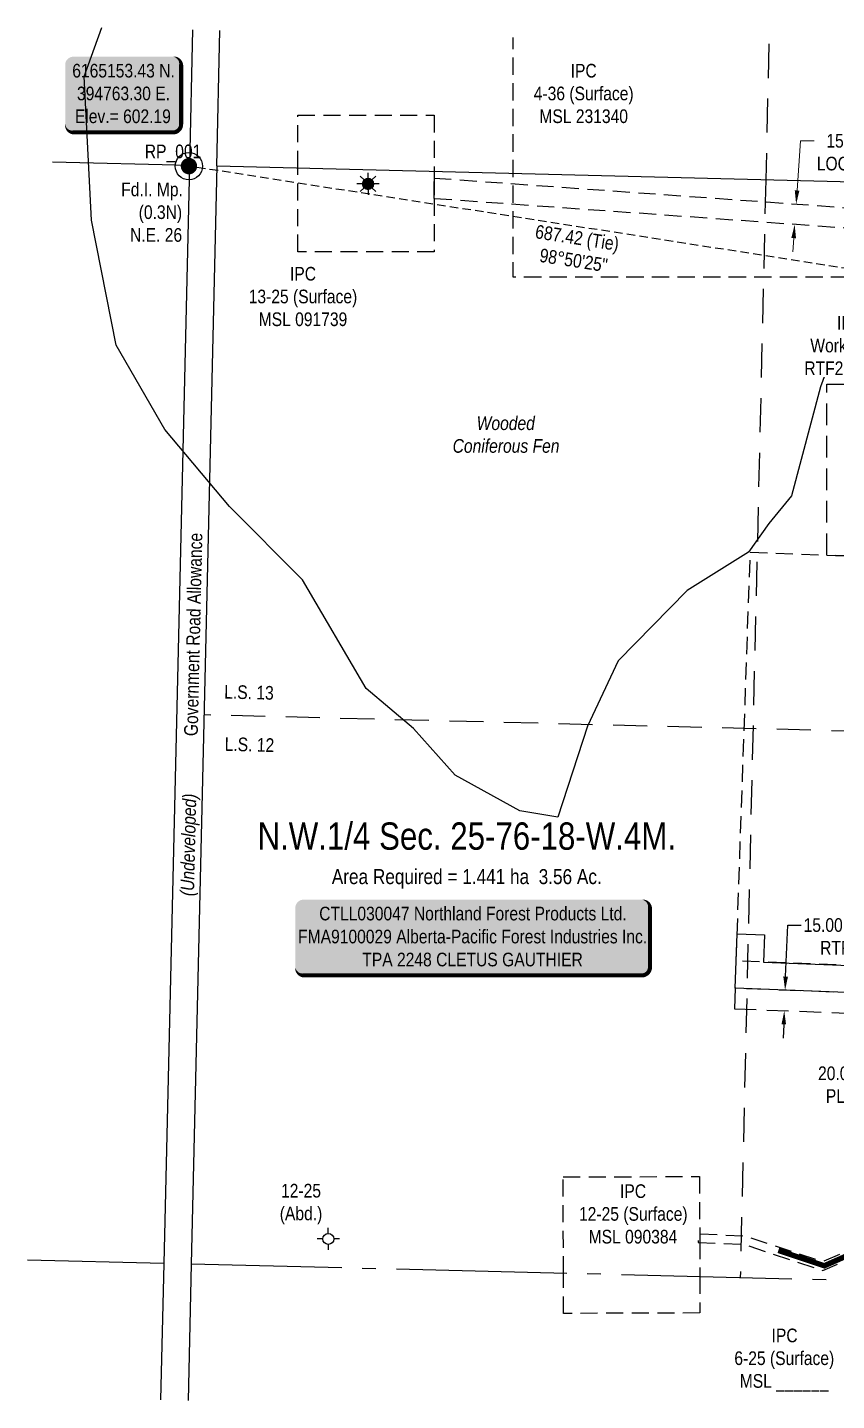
# Model space of a CAD drawing. Extents: x 394645 to 397310, y 6163042 to 6165255.
# Drawn here: x 394645 to 395238, y 6164249 to 6165255 of the extents above; entities that cross this region are included whole.
import ezdxf
from ezdxf.enums import TextEntityAlignment as Align

# ---------------------------------------------------------------- set-up
doc = ezdxf.new("R2010")
doc.units = 0
doc.header["$LTSCALE"] = 5
doc.header["$PDSIZE"] = 0.5
for name, pattern in [('foc-ACCESSROAD', [3.75, 2.5, -1.25]), ('foc-LSD', [8, 5, -3]), ('foc-QUARTERLINE', [33, 25, -3, 2, -3]), ('foc-TIELINE', [1.875, 1.25, -0.625]), ('HIDDEN2', [4.7625, 3.175, -1.5875])]:
    doc.linetypes.add(name, pattern=pattern)
doc.layers.get('Defpoints').update_dxf_attribs({"color": 9})
for name, color, linetype in [('35', 37, 'Continuous'), ('ABADATA-DRILL-T', 8, 'Continuous'), ('AS-ROADS', 254, 'Continuous'), ('C-AR', 13, 'foc-ACCESSROAD'), ('C-RW', 13, 'Continuous'), ('C-SYMBOL', 7, 'Continuous'), ('C-WS', 13, 'foc-ACCESSROAD'), ('C-WS-S', 13, 'Continuous'), ('DETAIL-T', 7, 'Continuous'), ('L-AREAREQUIRED', 7, 'Continuous'), ('L-BD', 7, 'Continuous'), ('L-MON', 1, 'Continuous'), ('L-ROAD-T', 7, 'Continuous'), ('L-SEC', 7, 'Continuous'), ('L-SECQ', 8, 'foc-QUARTERLINE'), ('L-SECTION-LSD', 7, 'foc-LSD'), ('L-TIE', 7, 'foc-TIELINE'), ('L-TIE-T', 7, 'Continuous'), ('T-EXISTING TFA', 220, 'HIDDEN2'), ('T-EXISTING TFA-T', 220, 'Continuous'), ('WETLAND', 143, 'Continuous'), ('WETLAND-T', 146, 'Continuous')]:
    doc.layers.add(name, color=color, linetype=linetype)
for name, color, linetype, lineweight in [('C-AR-T', 13, 'Continuous', 9), ('C-RW-T', 13, 'Continuous', 9), ('C-WS-T', 13, 'Continuous', 9), ('T-TEXT', 48, 'Continuous', 18)]:
    doc.layers.add(name, color=color, linetype=linetype, lineweight=lineweight)
doc.styles.add('100L', font='ARIALN.TTF', dxfattribs={"height": 11})
doc.styles.add('175L', font='ARIALN.TTF', dxfattribs={"height": 20})
doc.styles.add('80', font='ARIALN.TTF', dxfattribs={"height": 10})
doc.styles.add('80CG', font='ARIALN.TTF', dxfattribs={"height": 10})
doc.styles.add('80L', font='ARIALN.TTF', dxfattribs={"height": 10})
doc.styles.add('80LS', font='ARIALNI.TTF', dxfattribs={"height": 10})
doc.dimstyles.new('Compass 5 000', dxfattribs={"dimscale": 5, "dimtxt": 9, "dimasz": 2, "dimexe": 0.2, "dimexo": 0.0625, "dimgap": 0.5, "dimtad": 0, "dimtih": 1, "dimtoh": 1, "dimzin": 0, "dimdsep": 46, "dimtxsty": '80CG', "dimcen": 0.1, "dimse1": 1, "dimse2": 1, "dimclrd": 256, "dimclrt": 256, "dimaunit": 1, "dimadec": 4, "dimazin": 0, "dimtfac": 0.06, "dimtofl": 0, "dimtmove": 0, "dimatfit": 1, "dimfxl": 0.2, "dimtolj": 1, "dimtzin": 0, "dimlwd": -1, "dimarcsym": 0})

# ---------------------------------------------------------------- blocks, each defined once
blk = doc.blocks.new('*D384')
at = {"layer": 'C-AR-T', "transparency": 16777216}
for p, q in [((395209, 6165135.6), (395211.6, 6165171.9)), ((395211.6, 6165171.9), (395221.6, 6165171.9)), ((395206.5, 6165100.7), (395205.8, 6165090.7))]:
    blk.add_line(p, q, dxfattribs=at)
for points in [[(395207.3, 6165135.7), (395210.7, 6165135.5), (395208.3, 6165125.6)], [(395204.8, 6165100.8), (395208.2, 6165100.6), (395207.2, 6165110.7)]]:
    blk.add_solid(points, dxfattribs=at)
at = {"layer": 'Defpoints', "color": 0, "transparency": 16777216}
for p in [(395259.4, 6165122), (395207.2, 6165110.7), (395258.3, 6165107)]:
    blk.add_point(p, dxfattribs=at)
at = {"layer": 'C-AR-T', "transparency": 16777216, "insert": (395255.9, 6165171.9), "char_height": 10, "attachment_point": 5, "style": '80CG', "bg_fill": 3, "box_fill_scale": 1.1, "bg_fill_color": 256, "bg_fill_true_color": 13158600, "bg_fill_transparency": 0}
blk.add_mtext('\\A1;IPC\\P15.00 A/R\\PLOC 091364', dxfattribs=at)
blk = doc.blocks.new('*D397')
at = {"layer": 'C-RW-T', "transparency": 16777216}
for p, q in [((395314.5, 6164575.4), (395314.9, 6164585.4)), ((395312.9, 6164535.4), (395311.1, 6164488.9)), ((395311.1, 6164488.9), (395301.1, 6164488.9))]:
    blk.add_line(p, q, dxfattribs=at)
for points in [[(395312.8, 6164575.4), (395316.2, 6164575.3), (395314.1, 6164565.4)], [(395311.3, 6164535.5), (395314.6, 6164535.3), (395313.3, 6164545.4)]]:
    blk.add_solid(points, dxfattribs=at)
at = {"layer": 'Defpoints', "color": 0, "transparency": 16777216}
for p in [(395265.9, 6164567.2), (395265.1, 6164547.3), (395313.3, 6164545.4)]:
    blk.add_point(p, dxfattribs=at)
at = {"layer": 'C-RW-T', "transparency": 16777216, "insert": (395261.6, 6164488.9), "char_height": 10, "attachment_point": 5, "style": '80CG'}
blk.add_mtext('\\A1;IPC\\P20.00 P/L R/W\\PPLA 231194', dxfattribs=at)
blk = doc.blocks.new('*U531')
h = blk.add_hatch(color=255)
edge = h.paths.add_edge_path()
edge.add_line((-124, -28.5), (124, -28.5))
edge.add_arc((124, -22.5), 6, 270, 360)
edge.add_line((130, -22.5), (130, 21))
edge.add_arc((124, 21), 6, 0, 90)
edge.add_line((124, 27), (-124, 27))
edge.add_arc((-124, 21), 6, 90, 180)
edge.add_line((-130, 21), (-130, -22.5))
edge.add_arc((-124, -22.5), 6, 180, 270)
at = {"color": 44, "flags": 128}
blk.add_lwpolyline([(-124, -28.5, 3, 3, 0), (124, -28.5, 3, 3, 0.414214), (130, -22.5, 3, 3, 0), (130, 21, 3, 0, 0.414214), (124, 27, 0, 0, 0), (-124, 27, 0, 0, 0.414214), (-130, 21, 0, 0, 0), (-130, -22.5, 0, 3, 0.414214)], format="xyseb", close=True, dxfattribs=at)
at = {"color": 44, "style": '80'}
blk.add_attdef('ENTER_TEXT_001', (-36, -5), '', height=10, dxfattribs=at)
blk = doc.blocks.new('GABD')
for p, q in [((-0.81, 0), (-1.62, 0)), ((0, 0.81), (0, 1.62)), ((1.62, 0), (0.81, 0)), ((0, -0.81), (0, -1.62))]:
    blk.add_line(p, q)
blk.add_circle((0, 0), 0.8)
blk = doc.blocks.new('GAS')
h = blk.add_hatch(color=255)
h.dxf.hatch_style = 1
edge = h.paths.add_edge_path()
edge.add_arc((0, 0), 0.9, 0, 360)
for p, q in [((-0.81, 0), (-1.62, 0)), ((-0.57, 0.57), (-1.14, 1.14)), ((0, 0.81), (0, 1.62)), ((0.57, 0.57), (1.14, 1.14)), ((1.62, 0), (0.81, 0)), ((-0.57, -0.57), (-1.14, -1.14)), ((0, -0.81), (0, -1.62)), ((1.14, -1.14), (0.57, -0.57))]:
    blk.add_line(p, q)
blk.add_circle((0, 0), 0.8)
blk = doc.blocks.new('fdia')
at = {"color": 255, "const_width": 1}
blk.add_lwpolyline([(-0.5, 0, 1), (0.5, 0, 1)], format="xyb", close=True, dxfattribs=at)
blk = doc.blocks.new('Fdiaa')
blk.add_blockref('fdia', (0, 0))
blk = doc.blocks.new('fdib')
at = {"color": 1, "const_width": 1.6}
blk.add_lwpolyline([(-0.4, 0, 1), (0.4, 0, 1)], format="xyb", close=True, dxfattribs=at)
at = {"color": 1}
blk.add_circle((0, 0), 0.8, dxfattribs=at)
blk = doc.blocks.new('Fdibb')
blk.add_blockref('fdib', (0, 0))
blk = doc.blocks.new('fdicc')
for name in ['Fdibb', 'Fdiaa']:
    blk.add_blockref(name, (0, 0))
blk = doc.blocks.new('FDI')
blk.add_blockref('fdicc', (0, 0))
blk = doc.blocks.new('*U414')
h = blk.add_hatch(color=254)
edge = h.paths.add_edge_path()
edge.add_line((-36.5, -28.5), (36.5, -28.5))
edge.add_arc((36.5, -22.5), 6, 270, 360)
edge.add_line((42.5, -22.5), (42.5, 21))
edge.add_arc((36.5, 21), 6, 0, 90)
edge.add_line((36.5, 27), (-36.5, 27))
edge.add_arc((-36.5, 21), 6, 90, 180)
edge.add_line((-42.5, 21), (-42.5, -22.5))
edge.add_arc((-36.5, -22.5), 6, 180, 270)
at = {"color": 1, "flags": 128}
blk.add_lwpolyline([(-36.5, -28.5, 3, 3, 0), (36.5, -28.5, 3, 3, 0.414214), (42.5, -22.5, 3, 3, 0), (42.5, 21, 3, 0, 0.414214), (36.5, 27, 0, 0, 0), (-36.5, 27, 0, 0, 0.414214), (-42.5, 21, 0, 0, 0), (-42.5, -22.5, 0, 3, 0.414214)], format="xyseb", close=True, dxfattribs=at)
blk.add_lwpolyline([(-17.7, -11.6, 0, 10, 0), (0, 0, 5, 5, 0)], format="xyseb", dxfattribs=at)
at = {"color": 1, "style": '80'}
blk.add_attdef('ENTER_TEXT_001', (-36, -5), '', height=10, dxfattribs=at)
blk = doc.blocks.new('*D538')
at = {"layer": 'Defpoints', "color": 0, "transparency": 16777216}
for p in [(395200.2, 6164549.8), (395213.3, 6164549.3), (395212.7, 6164534.3)]:
    blk.add_point(p, dxfattribs=at)
at = {"layer": 'T-EXISTING TFA-T', "transparency": 16777216}
for p, q in [((395200.6, 6164559.8), (395202.1, 6164597.5)), ((395202.1, 6164597.5), (395212.1, 6164597.5)), ((395199.2, 6164524.8), (395198.9, 6164514.8))]:
    blk.add_line(p, q, dxfattribs=at)
for points in [[(395198.9, 6164559.9), (395202.3, 6164559.7), (395200.2, 6164549.8)], [(395197.6, 6164524.9), (395200.9, 6164524.8), (395199.6, 6164534.8)]]:
    blk.add_solid(points, dxfattribs=at)
at = {"layer": 'T-EXISTING TFA-T', "transparency": 16777216, "insert": (395259.3, 6164597.5), "char_height": 10, "attachment_point": 5, "style": '80CG'}
blk.add_mtext('\\A1;IPC\\P15.00 WorkSpace\\PRTF2317829', dxfattribs=at)

msp = doc.modelspace()

# ---------------------------------------------------------------- linework, layer by layer
at = {"layer": '35', "color": 3}
msp.add_circle((394763.303, 6165153.43), 10, dxfattribs=at)
at = {"layer": 'AS-ROADS', "const_width": 3.999, "flags": 128}
msp.add_lwpolyline([(395606.298, 6164378.943), (395568.374, 6164372.727), (395505.881, 6164375.319), (395448.094, 6164361.685), (395392.035, 6164373.149), (395350.032, 6164358.976), (395265.308, 6164364.09), (395228.939, 6164347.981), (395195.273, 6164359.201)], dxfattribs=at)
at = {"layer": 'C-AR'}
msp.add_lwpolyline([(395442.324, 6165108.834), (395442.321, 6165093.801), (394943.128, 6165129.626), (394943.125, 6165144.659), (395442.324, 6165108.834)], close=True, dxfattribs=at)
at = {"layer": 'C-AR', "flags": 128}
msp.add_lwpolyline([(395136.481, 6164365.074), (395169.908, 6164363.761), (395227.924, 6164344.426), (395264.687, 6164360.71), (395349.268, 6164355.605), (395391.059, 6164369.706), (395446.972, 6164358.272), (395505, 6164371.963), (395567.388, 6164369.375), (395605.158, 6164375.566), (395657.238, 6164368.105), (395697.302, 6164374.811), (395727.146, 6164377.677), (395777.463, 6164378.362), (395792.454, 6164378.08), (395792.693, 6164384.07), (395776.693, 6164384.353), (395726.816, 6164383.671), (395695.471, 6164380.654), (395656.477, 6164374.054), (395605.101, 6164381.635), (395567.023, 6164375.393), (395504.425, 6164377.99), (395446.88, 6164364.413), (395390.675, 6164375.907), (395348.46, 6164361.662), (395263.592, 6164366.785), (395227.618, 6164350.85), (395170.998, 6164369.72), (395136.461, 6164371.077)], close=True, dxfattribs=at)
at = {"layer": 'C-RW'}
msp.add_lwpolyline([(395165.065, 6164591.187), (395185.046, 6164590.498), (395184.354, 6164570.427), (395846.583, 6164544.614), (395846.367, 6164529.617), (395784.206, 6164532.04), (395784.025, 6164527.045), (395163.687, 6164551.225)], close=True, dxfattribs=at)
at = {"layer": 'C-WS'}
for points in [[(394943.133, 6165090.715), (394843.186, 6165090.728), (394843.179, 6165152.124), (394843.175, 6165190.701), (394943.114, 6165190.681), (394943.124, 6165149.597), (394943.125, 6165144.659), (394943.128, 6165129.626), (394943.133, 6165090.715)], [(395834.347, 6164906.394), (395831.898, 6164845.088), (395828.945, 6164771.155), (395818.826, 6164751.521), (395812.676, 6164739.589), (395788.599, 6164696.183), (395783.457, 6164547.039), (395768.475, 6164547.623), (395574.885, 6164555.175), (395164.372, 6164571.187), (395174.7, 6164870.792), (395300.826, 6164865.766), (395300.801, 6164923.496), (395583.98, 6164914.425), (395634.276, 6164912.804), (395819.389, 6164906.873), (395834.347, 6164906.394)], [(395137.828, 6164313.434), (395037.865, 6164313.092), (395037.764, 6164342.41), (395037.523, 6164413.055), (395137.485, 6164413.397), (395137.629, 6164371.42), (395137.65, 6164365.417), (395137.736, 6164339.924), (395137.828, 6164313.434)]]:
    msp.add_lwpolyline(points, close=True, dxfattribs=at)
at = {"layer": 'L-SEC'}
for p, q in [((394765.881, 6165253.361), (394763.608, 6165154.134)), ((394783.711, 6165153.628), (394785.985, 6165252.865)), ((394663.385, 6165156.574), (394763.608, 6165154.134)), ((394763.608, 6165154.134), (394744.87, 6164349.706)), ((394783.712, 6165153.666), (394764.974, 6164349.238)), ((394783.711, 6165153.628), (395588.358, 6165133.345)), ((394744.87, 6164349.706), (394742.535, 6164249.77)), ((394764.974, 6164349.237), (394762.639, 6164249.273))]:
    msp.add_line(p, q, dxfattribs=at)
at = {"layer": 'L-SECQ'}
for p, q in [((394744.87, 6164349.706), (394644.936, 6164352.178)), ((395535.114, 6164330.066), (394764.974, 6164349.207))]:
    msp.add_line(p, q, dxfattribs=at)
at = {"layer": 'L-SECTION-LSD'}
for p, q in [((395188.343, 6165242.95), (395186.035, 6165143.486)), ((395186.035, 6165143.486), (395167.297, 6164339.208)), ((395578.989, 6164731.277), (394774.343, 6164751.452))]:
    msp.add_line(p, q, dxfattribs=at)
at = {"layer": 'T-EXISTING TFA'}
msp.add_lwpolyline([(395300.827, 6164865.766), (395230.852, 6164868.554), (395230.852, 6164993.608), (395300.827, 6164993.608), (395300.827, 6164865.766), (395300.827, 6164990.819)], dxfattribs=at)
msp.add_lwpolyline([(395163.102, 6164536.242), (395782.146, 6164512.076), (395782.731, 6164527.06), (395163.687, 6164551.225)], close=True, dxfattribs=at)
at = {"layer": 'WETLAND'}
msp.add_lwpolyline([(395244.755, 6165042.303), (395226.035, 6164991.837), (395204.992, 6164911.87), (395188.358, 6164891.568), (395173.475, 6164870.788), (395128.418, 6164842.507), (395077.883, 6164791.06), (395055.496, 6164743.275), (395033.529, 6164676.59), (395005.859, 6164681.206), (394958.291, 6164707.356), (394927.799, 6164741.581), (394893.241, 6164770.756), (394846.498, 6164850.465), (394792.967, 6164904.14), (394745.63, 6164960.477), (394709.929, 6165022.184), (394691.81, 6165113.833), (394686.557, 6165219.084), (394699.48, 6165254.997)], dxfattribs=at)

# ---------------------------------------------------------------- block references
at = {"color": 3}
ref = msp.add_blockref('*U531', (394971.222, 6164589.144), dxfattribs=dict(at, xscale=0.999641999999997, yscale=0.999641999999997, zscale=0.999641999999997))
ref.add_attrib('ENTER_TEXT_001', 'CTLL030047 Northland Forest Products Ltd.', (394858.762, 6164600.977), dxfattribs={"color": 44, "height": 9.99642, "style": '80'})
ref.add_attrib('ENTER_TEXT_002', 'FMA9100029 Alberta-Pacific Forest Industries Inc.', (394843.284, 6164584.146), dxfattribs={"color": 44, "height": 9.99642, "style": '80'})
ref.add_attrib('ENTER_TEXT_003', 'TPA 2248 CLETUS GAUTHIER', (394890.344, 6164567.308), dxfattribs={"color": 44, "height": 9.99642, "style": '80'})
at = {"layer": 'ABADATA-DRILL-T', "xscale": 4.998209999999968, "yscale": 4.998209999999968, "zscale": 4.998209999999968}
msp.add_blockref('GAS', (394894.553, 6165140.43), dxfattribs=at)
at = {"layer": 'C-WS-S', "xscale": 4.999999999999967, "yscale": 4.999999999999967, "zscale": 4.999999999999967}
msp.add_blockref('GABD', (394865.446, 6164367.668), dxfattribs=at)
at = {"layer": 'DETAIL-T', "color": 3}
ref = msp.add_blockref('*U414', (394715.078, 6165206.59), dxfattribs=dict(at, xscale=0.999639827, yscale=0.999639827, zscale=0.999639827))
ref.add_attrib('ENTER_TEXT_001', '6165153.43 N.', (394677.796, 6165218.358), dxfattribs={"layer": '0', "color": 1, "height": 9.9964, "style": '80'})
ref.add_attrib('ENTER_TEXT_002', '394763.30 E.', (394681.27, 6165201.657), dxfattribs={"layer": '0', "color": 1, "height": 9.9964, "style": '80'})
ref.add_attrib('ENTER_TEXT_003', 'Elev.= 602.19', (394679.702, 6165184.955), dxfattribs={"layer": '0', "color": 1, "height": 9.9964, "style": '80'})

# ---------------------------------------------------------------- texts
at = {"layer": '35', "color": 3, "style": '80'}
msp.add_attdef('RP_001', (394730.942, 6165159.184), 'RP', height=10, dxfattribs=at)
at = {"layer": 'C-SYMBOL', "color": 3, "style": '175L'}
msp.add_text('N.W.1/4 Sec. 25-76-18-W.4M.', height=19.99284, dxfattribs=at).set_placement((394966.922, 6164646.726), align=Align.BOTTOM_CENTER)
at = {"layer": 'C-WS-T', "insert": (394845.44, 6164393.149), "char_height": 9.9964, "width": 30.587, "attachment_point": 5, "style": '80CG'}
msp.add_mtext('\\A1;12-25\\P(Abd.)', dxfattribs=at)
at = {"layer": 'C-WS-T', "char_height": 9.99976, "attachment_point": 1, "style": '80L'}
for s, insert in [('\\pi36.144;IPC\\P\\pi6.0765;12-25 (Surface)\\P\\pi13.136;MSL 090384', (395043.078, 6164407.645)), ('\\pi36.144;IPC\\P\\pi8.8527;6-25 (Surface)\\P\\pi12.823;MSL ______', (395154.148, 6164301.962))]:
    msp.add_mtext_dynamic_manual_height_columns(s, width=89.81821, gutter_width=50.018, heights=[0], dxfattribs=dict(at, insert=insert))
at = {"layer": 'L-AREAREQUIRED', "color": 5, "style": '100L'}
msp.add_text('Area Required = 1.441 ha  3.56 Ac.', height=10.99606, dxfattribs=at).set_placement((394966.922, 6164624.234), align=Align.BOTTOM_CENTER)
at = {"layer": 'L-ROAD-T', "style": '80L'}
msp.add_text('Government Road Allowance', height=9.99642, rotation=88.665632, dxfattribs=at).set_placement((394766.438, 6164810.386), align=Align.MIDDLE_CENTER)
at = {"layer": 'T-TEXT', "style": '80LS'}
msp.add_text('(Undeveloped)', height=9.99642, rotation=88.665632, dxfattribs=at).set_placement((394762.848, 6164656.296), align=Align.MIDDLE_CENTER)

# ---------------------------------------------------------------- dimensions: what is measured, and where the dimension line sits
at = {"layer": 'C-RW-T'}
dim = msp.add_linear_dim(base=(395313.338, 6164545.392), p1=(395265.899, 6164567.249), p2=(395265.121, 6164547.271), angle=267.767786, text='IPC\\P20.00 P/L R/W\\PPLA 231194', dimstyle='Compass 5 000', dxfattribs=at)
dim.commit()
dim.dimension.update_dxf_attribs({"geometry": '*D397', "text_midpoint": (395261.595, 6164488.86), "dimtype": 161})
at = {"layer": 'T-EXISTING TFA-T', "color": 3}
dim = msp.add_linear_dim(base=(395200.221, 6164549.799), p1=(395212.69, 6164534.306), p2=(395213.275, 6164549.289), angle=87.764508, text='IPC\\P15.00 WorkSpace\\PRTF2317829', dimstyle='Compass 5 000', dxfattribs=at)
dim.commit()
dim.dimension.update_dxf_attribs({"geometry": '*D538', "text_midpoint": (395259.252, 6164597.502), "dimtype": 161})

# ---------------------------------------------------------------- next in the draw order: texts
at = {"layer": 'L-SECTION-LSD', "char_height": 9.99642, "attachment_point": 1, "rotation": 358.563695, "style": '100L', "bg_fill": 3, "box_fill_scale": 1.5, "bg_fill_color": 256, "bg_fill_transparency": 0}
for s, width, insert in [('\\pi1.9013;L.S. 13', 36.83422, (394787.397, 6164773.514)), ('\\pi2.2402;L.S. 12', 37.11172, (394787.397, 6164735.243))]:
    msp.add_mtext_dynamic_manual_height_columns(s, width=width, gutter_width=55, heights=[0], dxfattribs=dict(at, insert=insert))
at = {"layer": 'WETLAND-T', "insert": (394953.899, 6164970.135), "char_height": 9.99633, "attachment_point": 1, "style": '80L', "bg_fill": 3, "box_fill_scale": 1.1, "bg_fill_color": 256, "bg_fill_transparency": 0}
msp.add_mtext_dynamic_manual_height_columns('\\pi20.262;{\\fArial Narrow|b0|i1|c0|p34;Wooded \\P\\pi2.6629;Coniferous Fen}', width=82.30302, gutter_width=50, heights=[0], dxfattribs=at)

# ---------------------------------------------------------------- next in the draw order: linework, layer by layer
at = {"layer": 'C-WS', "flags": 128}
for points in [[(395300.827, 6165240.179), (395300.826, 6165140.575), (395340.826, 6165139.569), (395340.827, 6165116.113), (395340.826, 6165101.08), (395340.908, 6164922.455), (395300.801, 6164923.496), (395300.826, 6165072.149), (395000.934, 6165072.149), (395000.934, 6165125.474), (395000.934, 6165140.507), (395000.934, 6165148.138), (395000.934, 6165247.569)], [(395300.827, 6165240.179), (395300.826, 6165140.575), (395340.826, 6165139.569), (395340.827, 6165116.113), (395340.826, 6165101.08), (395340.908, 6164922.223), (395300.801, 6164923.496), (395300.826, 6165072.149), (395000.934, 6165072.149), (395000.934, 6165125.474), (395000.934, 6165140.507), (395000.934, 6165148.138), (395000.934, 6165247.569)]]:
    msp.add_lwpolyline(points, dxfattribs=at)

# ---------------------------------------------------------------- next in the draw order: texts
at = {"layer": 'C-WS-T', "insert": (395052.588, 6165206.59), "char_height": 9.99642, "width": 78.96667, "attachment_point": 5, "style": '80CG', "bg_fill": 3, "box_fill_scale": 1.15, "bg_fill_color": 256, "bg_fill_true_color": 256, "bg_fill_transparency": 0}
msp.add_mtext('\\A1;IPC\\P4-36 (Surface)\\PMSL 231340', dxfattribs=at)
at = {"layer": 'T-EXISTING TFA-T', "insert": (395207.299, 6165043.71), "char_height": 9.99633, "attachment_point": 1, "style": '80L', "bg_fill": 3, "box_fill_scale": 1.15, "bg_fill_color": 256, "bg_fill_true_color": 256, "bg_fill_transparency": 0}
msp.add_mtext_dynamic_manual_height_columns('\\pi30.93;IPC\\P\\pi11.381;Workspace\\P\\pi6.9965;RTF2313964', width=79.38508, gutter_width=50, heights=[0], dxfattribs=at)

# ---------------------------------------------------------------- next in the draw order: linework, layer by layer
at = {"layer": 'L-TIE', "flags": 128}
msp.add_lwpolyline([(395442.316, 6165047.836), (394763.303, 6165153.43)], dxfattribs=at)

# ---------------------------------------------------------------- next in the draw order: texts
at = {"layer": 'C-WS-T', "insert": (394846.865, 6165057.875), "char_height": 9.99642, "width": 78.96667, "attachment_point": 5, "style": '80CG', "bg_fill": 3, "box_fill_scale": 1.15, "bg_fill_color": 256, "bg_fill_true_color": 256, "bg_fill_transparency": 0}
msp.add_mtext('\\A1;IPC\\P13-25 (Surface)\\PMSL 091739', dxfattribs=at)
at = {"layer": 'L-BD', "color": 3, "insert": (394710.857, 6165141.369), "char_height": 9.9964, "attachment_point": 1, "style": '80L', "bg_fill": 3, "box_fill_scale": 1.15, "bg_fill_color": 256, "bg_fill_true_color": 256, "bg_fill_transparency": 0}
msp.add_mtext_dynamic_manual_height_columns('\\pi2.7851;Fd.I. Mp. \\P\\pi15.611;(0.3N)\\P\\pi9.2426;N.E. 26', width=46.03694, gutter_width=50, heights=[0], dxfattribs=at)
at = {"layer": 'L-TIE-T', "insert": (395014.784, 6165111.148), "char_height": 9.9964, "attachment_point": 1, "rotation": 351.160677, "style": '80L', "bg_fill": 3, "box_fill_scale": 1.15, "bg_fill_color": 256, "bg_fill_true_color": 256, "bg_fill_transparency": 0}
msp.add_mtext_dynamic_manual_height_columns('\\pi3.3352;687.42 (Tie)\\P\\pi9.1244;98°50\'25"', width=67.31028, gutter_width=50, heights=[0], dxfattribs=at)

# ---------------------------------------------------------------- next in the draw order: dimensions: what is measured, and where the dimension line sits
at = {"layer": 'C-AR-T', "color": 3}
dim = msp.add_linear_dim(base=(395207.214, 6165110.674), p1=(395259.39, 6165121.962), p2=(395258.316, 6165107.006), angle=265.895168, text='IPC\\P15.00 A/R\\PLOC 091364', dimstyle='Compass 5 000', override={"dimtfill": 1}, dxfattribs=at)
dim.commit()
dim.dimension.update_dxf_attribs({"geometry": '*D384', "text_midpoint": (395255.896, 6165171.854), "dimtype": 161})

# ---------------------------------------------------------------- next in the draw order: block references
at = {"layer": 'L-MON', "xscale": 5, "yscale": 5, "zscale": 5}
msp.add_blockref('FDI', (394763.303, 6165153.43), dxfattribs=at)

doc.saveas('drawing.dxf')
